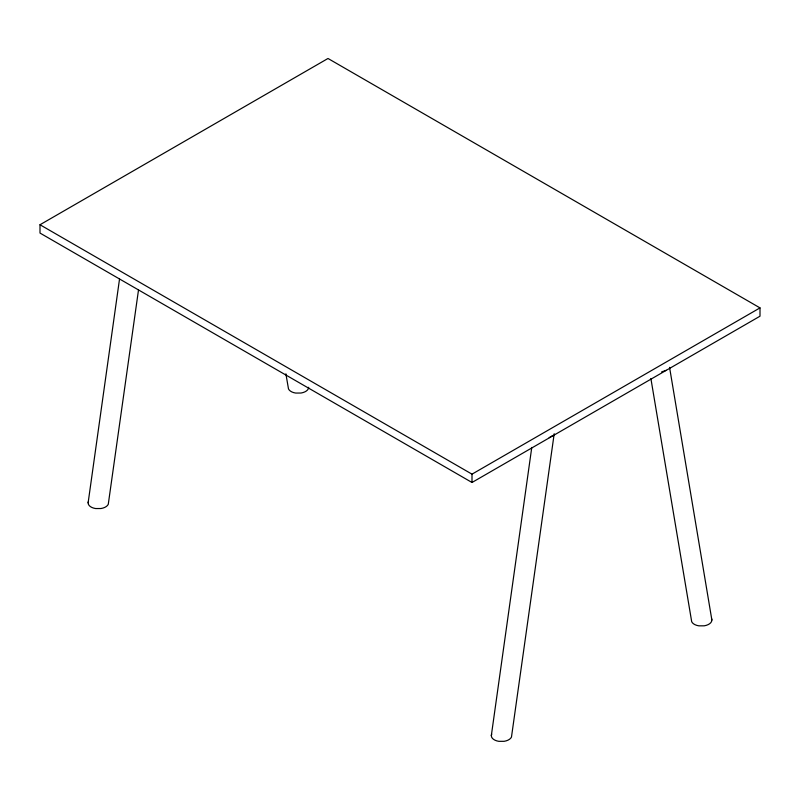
<?xml version="1.0" encoding="UTF-8"?>
<svg xmlns="http://www.w3.org/2000/svg" width="800" height="800" viewBox="0 0 800 800"><rect width="100%" height="100%" fill="white"/><g stroke="black" fill="none" stroke-linecap="round" stroke-linejoin="round"><path stroke-width="1.2" d="M138.5 290L108.27 504.3A10.47 6.05 0 0 1 100.96 508.53L95.65 508.55A10.05 5.8 0 0 1 88.45 504.39L88.12 502.86L119.54 278.96M554.2 433.72L511.47 737.09A10.47 6.05 0 0 1 504.16 741.31L498.85 741.33A10.05 5.8 0 0 1 491.65 737.18L491.32 735.65L531.77 447.42M88.12 502.86L88.49 501.33M308.68 387.28L308.31 388.81A10.47 6.05 0 0 1 301 393.03L295.69 393.06A10.05 5.8 0 0 1 288.49 388.9L285.89 373.81M491.32 735.65L491.69 734.11M669.56 367.34L711.88 620.06L711.51 621.6A10.47 6.05 0 0 1 704.2 625.82L698.89 625.84A10.05 5.8 0 0 1 691.69 621.69L650.89 378.52M552.96 435.45L549.17 437.64M40 224.75L328 58.48L760 307.89L760 316.2L472 482.48L40 233.06L40 224.75L472 474.16L760 307.89M666.29 370.31L661.67 371.86M711.55 618.53L711.88 620.06M472 474.16L472 482.48"/></g></svg>
